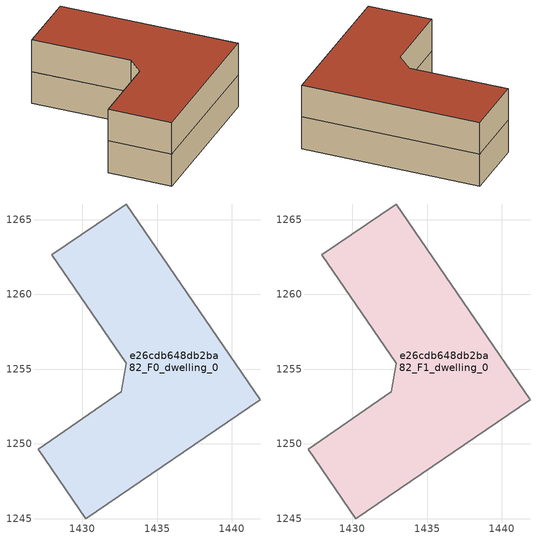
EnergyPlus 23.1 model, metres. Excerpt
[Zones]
e26cdb648db2ba82_F0_dwelling_0
 floor ground (EU_floor_Construction): 1432.93,1266.04 1441.88,1252.94 1430.25,1244.99 1427.04,1249.66 1432.6,1253.5 1432.95,1255.4 1427.96,1262.64 z0
 wall adiabatic (EU_wall_Construction): 1427.96,1262.64 1432.95,1255.4 1432.6,1253.5 1427.04,1249.66 1430.25,1244.99 1441.88,1252.94 1432.93,1266.04 1427.96,1262.64 z0:3
e26cdb648db2ba82_F1_dwelling_0
 floor to e26cdb648db2ba82_F0_dwelling_0 (EU_floor_Construction): 1432.93,1266.04 1441.88,1252.94 1430.25,1244.99 1427.04,1249.66 1432.6,1253.5 1432.95,1255.4 1427.96,1262.64 z3
 wall adiabatic (EU_wall_Construction): 1427.96,1262.64 1432.95,1255.4 1432.6,1253.5 1427.04,1249.66 1430.25,1244.99 1441.88,1252.94 1432.93,1266.04 1427.96,1262.64 z3:6
 roof outside (EU_roof_Construction): 1441.88,1252.94 1432.93,1266.04 1427.96,1262.64 1432.95,1255.4 1432.6,1253.5 1427.04,1249.66 1430.25,1244.99 z6
[Building]
EU S2 Campaign: North Axis=0; Terrain=City; Solar Distribution=FullExterior
[Site:Location]
Helsinki-Vantaa.AP: Latitude=60.317; Longitude=24.963; Time Zone=2; Elevation=54.6
[SizingPeriod:WeatherFileDays]
AnnualSizingPeriod: Begin Month=1; Begin Day of Month=1; End Month=12; End Day of Month=31; Day of Week for Start Day=Monday; Use Weather File Daylight Saving Period=No; Use Weather File Rain and Snow Indicators=No
[MATERIAL]
EU_InternalMass_Material: Roughness=MediumRough; Thickness=0.1; Conductivity=1; Density=1800; Specific Heat=900; Thermal Absorptance=0.9; Solar Absorptance=0.7; Visible Absorptance=0.7
[MATERIAL:NOMASS] Roughness=MediumRough; Thermal Absorptance=0.9; Solar Absorptance=0.7; Visible Absorptance=0.7
Name | Thermal Resistance
EU_wall_NoMass | 1.10183
EU_roof_NoMass; EU_floor_NoMass | 1.70606
[CONSTRUCTION]
EU_wall_Construction: EU_wall_NoMass
EU_roof_Construction: EU_roof_NoMass
EU_floor_Construction: EU_floor_NoMass
EU_InternalMass_Construction: EU_InternalMass_Material
[ZONE] Type=1; Multiplier=1; Ceiling Height=autocalculate; Volume=426.555; Floor Area=autocalculate; Part of Total Floor Area=Yes
e26cdb648db2ba82_F0_dwelling_0; e26cdb648db2ba82_F1_dwelling_0
[INTERNALMASS] Construction=EU_InternalMass_Construction; Surface Area=142.185
Name | Zone or ZoneList
e26cdb648db2ba82_F0_dwelling_0_EU_InternalMass | e26cdb648db2ba82_F0_dwelling_0
e26cdb648db2ba82_F1_dwelling_0_EU_InternalMass | e26cdb648db2ba82_F1_dwelling_0
[OTHEREQUIPMENT] Fuel Type=Electricity; Design Level Calculation Method=Watts/Area; Power per Zone Floor Area=1; Fraction Latent=0; Fraction Radiant=0; Fraction Lost=0; Carbon Dioxide Generation Rate=0; EndUse Subcategory=EU_Step8_InternalGains
Name | Zone or ZoneList or Space or SpaceList | Schedule
EU_Step8_InternalGain_e26cdb648db2ba82_F0_dwelling_0_f000 | e26cdb648db2ba82_F0_dwelling_0 | EU_Step8_GainSchedule_e26cdb648db2ba82_F0_dwelling_0_f000
EU_Step8_InternalGain_e26cdb648db2ba82_F1_dwelling_0_f000 | e26cdb648db2ba82_F1_dwelling_0 | EU_Step8_GainSchedule_e26cdb648db2ba82_F1_dwelling_0_f000
[ZONEVENTILATION:DESIGNFLOWRATE] Schedule=EU_AlwaysOn; Design Flow Rate Calculation Method=AirChanges/Hour; Air Changes per Hour=0.756316; Ventilation Type=Natural; Fan Pressure Rise=0; Fan Total Efficiency=1; Constant Term Coefficient=1; Temperature Term Coefficient=0; Velocity Term Coefficient=0; Velocity Squared Term Coefficient=0; Minimum Indoor Temperature=-100; Maximum Indoor Temperature=100; Delta Temperature=-100; Minimum Outdoor Temperature=-100; Maximum Outdoor Temperature=100; Maximum Wind Speed=40
Name | Zone or ZoneList or Space or SpaceList
EU_ConstantAir_e26cdb648db2ba82_F0_dwelling_0 | e26cdb648db2ba82_F0_dwelling_0
EU_ConstantAir_e26cdb648db2ba82_F1_dwelling_0 | e26cdb648db2ba82_F1_dwelling_0
[HVACTEMPLATE:THERMOSTAT] Constant Heating Setpoint=20; Constant Cooling Setpoint=50
EU_HeatOnly_e26cdb648db2ba82_F0_dwelling_0; EU_HeatOnly_e26cdb648db2ba82_F1_dwelling_0
[HVACTEMPLATE:ZONE:IDEALLOADSAIRSYSTEM] System Availability Schedule=EU_AlwaysOn; Maximum Heating Supply Air Temperature=50; Minimum Cooling Supply Air Temperature=13; Maximum Heating Supply Air Humidity Ratio=0.0156; Minimum Cooling Supply Air Humidity Ratio=0.0077; Heating Limit=NoLimit; Cooling Limit=NoLimit; Heating Availability Schedule=EU_AlwaysOn; Cooling Availability Schedule=EU_CoolingOff; Dehumidification Control Type=ConstantSensibleHeatRatio; Cooling Sensible Heat Ratio=0.7; Dehumidification Setpoint=60; Humidification Control Type=None; Humidification Setpoint=30; Outdoor Air Method=None; Outdoor Air Flow Rate per Person=0.00944; Outdoor Air Flow Rate per Zone Floor Area=0; Outdoor Air Flow Rate per Zone=0; Demand Controlled Ventilation Type=None; Outdoor Air Economizer Type=NoEconomizer; Heat Recovery Type=None; Sensible Heat Recovery Effectiveness=0.7; Latent Heat Recovery Effectiveness=0.65
Name | Template Thermostat
e26cdb648db2ba82_F0_dwelling_0 | EU_HeatOnly_e26cdb648db2ba82_F0_dwelling_0
e26cdb648db2ba82_F1_dwelling_0 | EU_HeatOnly_e26cdb648db2ba82_F1_dwelling_0
[SIZING:ZONE] Zone Cooling Design Supply Air Temperature Input Method=SupplyAirTemperature; Zone Cooling Design Supply Air Temperature=13; Zone Heating Design Supply Air Temperature Input Method=SupplyAirTemperature; Zone Heating Design Supply Air Temperature=50; Zone Cooling Design Supply Air Humidity Ratio=0.008; Zone Heating Design Supply Air Humidity Ratio=0.008; Cooling Design Air Flow Method=DesignDay; Cooling Design Air Flow Rate=0; Cooling Minimum Air Flow per Zone Floor Area=0.000762; Cooling Minimum Air Flow=0; Cooling Minimum Air Flow Fraction=0.2; Heating Design Air Flow Method=DesignDay; Heating Design Air Flow Rate=0; Heating Maximum Air Flow per Zone Floor Area=0.002032; Heating Maximum Air Flow=0.141576; Heating Maximum Air Flow Fraction=0.3; Account for Dedicated Outdoor Air System=No; Dedicated Outdoor Air System Control Strategy=NeutralSupplyAir; Dedicated Outdoor Air Low Setpoint Temperature for Design=autosize; Dedicated Outdoor Air High Setpoint Temperature for Design=autosize; Zone Load Sizing Method=Sensible Load Only No Latent Load; Zone Latent Cooling Design Supply Air Humidity Ratio Input Method=HumidityRatioDifference; Zone Cooling Design Supply Air Humidity Ratio Difference=0.005; Zone Latent Heating Design Supply Air Humidity Ratio Input Method=HumidityRatioDifference; Zone Humidification Design Supply Air Humidity Ratio Difference=0.005
e26cdb648db2ba82_F0_dwelling_0; e26cdb648db2ba82_F1_dwelling_0
[SCHEDULE:CONSTANT]
Name | Hourly Value
EU_AlwaysOn | 1
EU_CoolingOff | 0
[SCHEDULE:FILE] Column Number=1; Rows to Skip at Top=0; Number of Hours of Data=8760; Column Separator=Comma; Interpolate to Timestep=No; Minutes per Item=60; Adjust Schedule for Daylight Savings=Yes
Name | File
EU_Step8_GainSchedule_e26cdb648db2ba82_F0_dwelling_0_f000 | ../../schedules/e26cdb648db2ba82/e26cdb648db2ba82_F0_dwelling_0_f000_gain.csv
EU_Step8_GainSchedule_e26cdb648db2ba82_F1_dwelling_0_f000 | ../../schedules/e26cdb648db2ba82/e26cdb648db2ba82_F1_dwelling_0_f000_gain.csv
